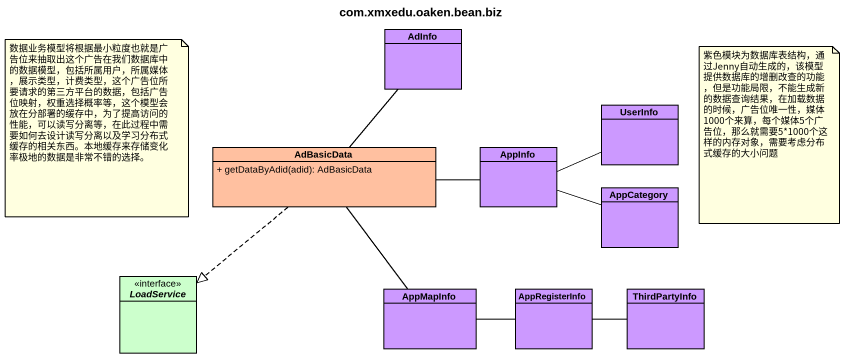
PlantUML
@startuml
title com.xmxedu.oaken.bean.biz
hide circle
hide empty members
skinparam classAttributeIconSize 0
class AdInfo #CC99FF
class UserInfo #CC99FF
class AdBasicData #FFC0A0 {
  + getDataByAdid(adid): AdBasicData
}
class AppInfo #CC99FF
class AppCategory #CC99FF
interface LoadService #CCFFCC
class AppMapInfo #CC99FF
class AppRegisterInfo #CC99FF
class ThirdPartyInfo #CC99FF
AdBasicData -up- AdInfo
AdBasicData -right- AppInfo
AdBasicData ..|> LoadService
AdBasicData -- AppMapInfo
AppInfo -right- UserInfo
AppInfo -right- AppCategory
AppMapInfo -right- AppRegisterInfo
AppRegisterInfo -right- ThirdPartyInfo
note as N1
  数据业务模型将根据最小粒度也就是广告位来抽取出这个广告在我们数据库中的数据模型，包括所属用户，所属媒体，展示类型，计费类型，这个广告位所要请求的第三方平台的数据，包括广告位映射，权重选择概率等，这个模型会放在分部署的缓存中，为了提高访问的性能，可以读写分离等，在此过程中需要如何去设计读写分离以及学习分布式缓存的相关东西。本地缓存来存储变化率极地的数据是非常不错的选择。
end note
note as N2
  紫色模块为数据库表结构，通过Jenny自动生成的，该模型提供数据库的增删改查的功能，但是功能局限，不能生成新的数据查询结果，在加载数据的时候，广告位唯一性，媒体1000个来算，每个媒体5个广告位，那么就需要5*1000个这样的内存对象，需要考虑分布式缓存的大小问题
end note
@enduml
